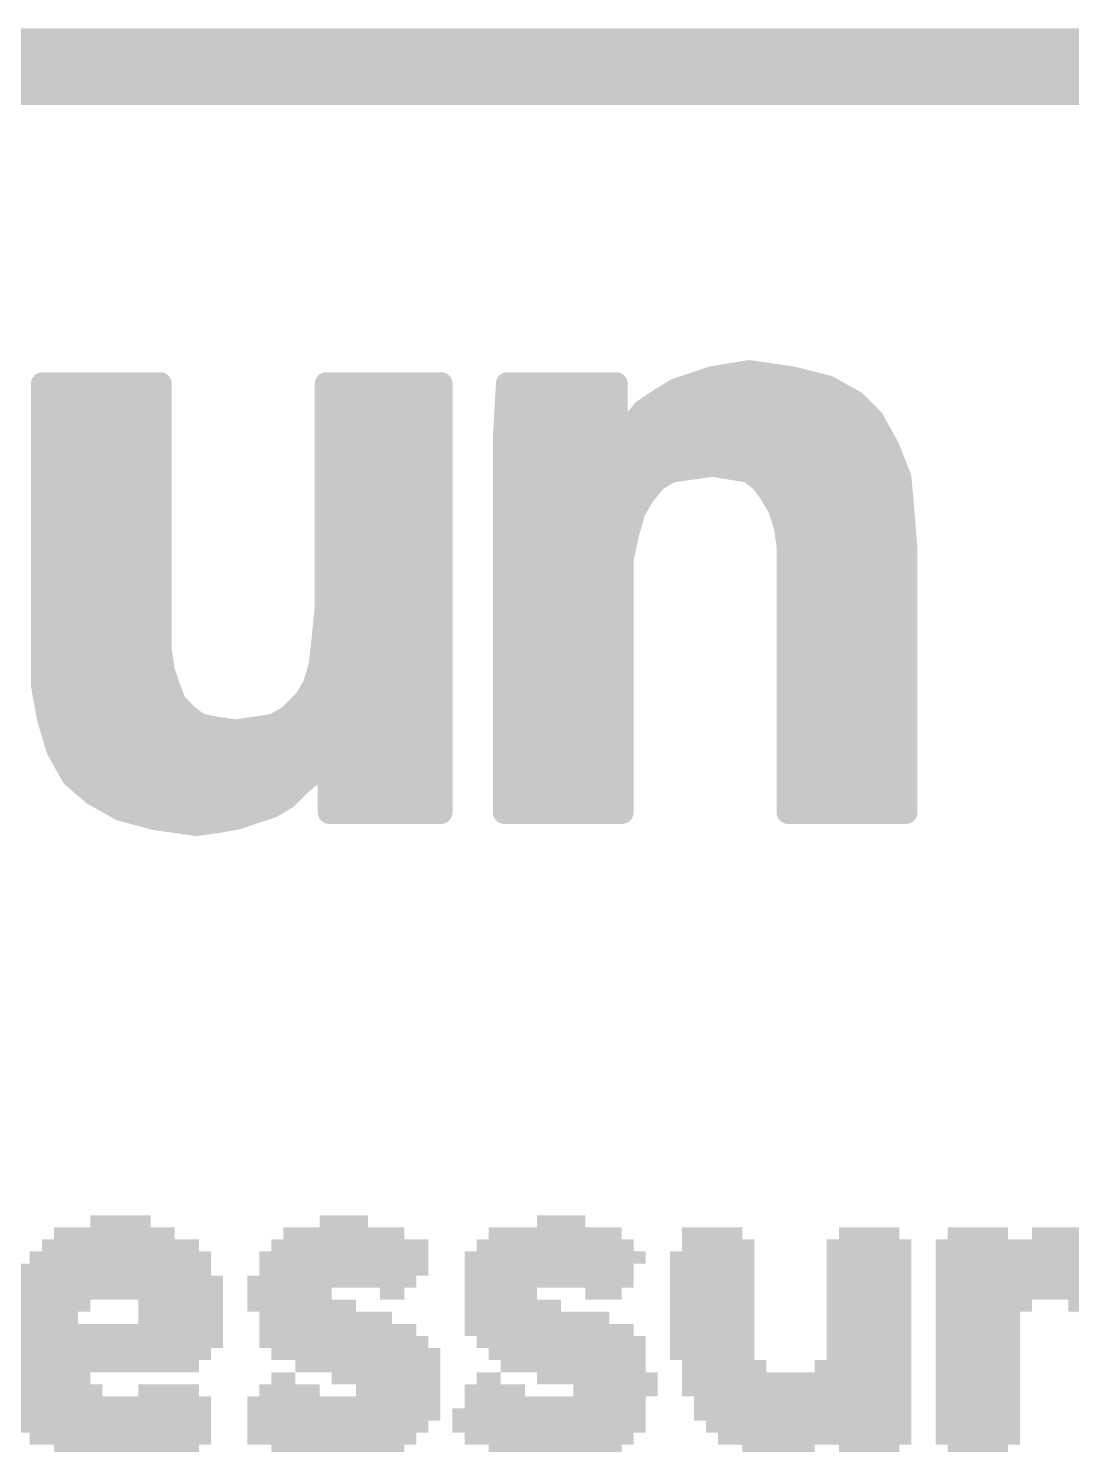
# Model space of a CAD drawing. Extents: x -33 to 53.6, y -18.3 to 32.5.
# Drawn here: x 15.214 to 18.67, y 20.836 to 25.527 of the extents above; entities that cross this region are included whole.
import ezdxf

# ---------------------------------------------------------------- set-up
doc = ezdxf.new("R2010")
doc.units = 0
for name, color, linetype in [('1', 12, 'CONTINUOUS'), ('16', 132, 'CONTINUOUS'), ('20', 31, 'CONTINUOUS'), ('21', 41, 'CONTINUOUS')]:
    doc.layers.add(name, color=color, linetype=linetype)

# ---------------------------------------------------------------- blocks, each defined once
blk = doc.blocks.new('RECT')
blk.add_solid([(-0.5, -0.5), (0.5, -0.5), (-0.5, 0.5), (0.5, 0.5)])

msp = doc.modelspace()

# ---------------------------------------------------------------- linework, layer by layer
at = {"layer": '1', "const_width": 0.254}
msp.add_lwpolyline([(0, 25.4), (25.4, 25.4)], dxfattribs=at)
at = {"layer": '16', "const_width": 0.254}
msp.add_lwpolyline([(0, 25.4), (25.4, 25.4)], dxfattribs=at)
at = {"layer": '20', "const_width": 0.2032}
msp.add_lwpolyline([(25.4, 25.4), (0, 25.4)], dxfattribs=at)
at = {"layer": '21', "const_width": 0.0762}
for points in [[(17.361, 24.33), (17.481, 24.37)], [(17.481, 24.37), (17.601, 24.39)], [(17.565, 24.384), (17.643, 24.384)], [(17.601, 24.39), (17.741, 24.37)], [(17.741, 24.37), (17.861, 24.34)], [(15.261, 23.35), (15.261, 24.35)], [(15.261, 24.35), (15.651, 24.35)], [(15.651, 24.35), (15.651, 23.47)], [(16.201, 23.61), (16.201, 24.35)], [(16.201, 24.35), (16.581, 24.35)], [(16.581, 24.35), (16.581, 22.93)], [(16.791, 24.17), (16.801, 24.35)], [(16.801, 24.35), (17.161, 24.35)], [(17.161, 24.35), (17.161, 24.15)], [(17.311, 24.3), (17.361, 24.33)], [(17.861, 24.34), (17.951, 24.29)], [(15.261, 24.3078), (15.651, 24.3078)], [(16.201, 24.3078), (16.581, 24.3078)], [(16.7987, 24.3078), (17.161, 24.3078)], [(17.251, 24.26), (17.311, 24.3)], [(17.324, 24.3078), (17.919, 24.3078)], [(17.951, 24.29), (18.011, 24.23)], [(15.261, 24.2316), (15.651, 24.2316)], [(16.201, 24.2316), (16.581, 24.2316)], [(16.7944, 24.2316), (17.161, 24.2316)], [(17.211, 24.21), (17.251, 24.26)], [(17.2283, 24.2316), (18.0094, 24.2316)], [(18.011, 24.23), (18.061, 24.14)], [(16.791, 22.93), (16.791, 24.17)], [(17.171, 24.15), (17.211, 24.21)], [(15.261, 24.1554), (15.651, 24.1554)], [(16.201, 24.1554), (16.581, 24.1554)], [(16.791, 24.1554), (17.161, 24.1554)], [(17.161, 24.15), (17.171, 24.15)], [(17.1746, 24.1554), (18.0524, 24.1554)], [(18.061, 24.14), (18.101, 24.04)], [(15.261, 24.0792), (15.651, 24.0792)], [(16.201, 24.0792), (16.581, 24.0792)], [(16.791, 24.0792), (17.4754, 24.0792)], [(17.481, 24.08), (17.341, 24.06)], [(17.601, 24.06), (17.481, 24.08)], [(17.4858, 24.0792), (18.0853, 24.0792)], [(17.291, 24.03), (17.251, 23.98)], [(17.341, 24.06), (17.291, 24.03)], [(17.641, 24.03), (17.601, 24.06)], [(17.671, 23.99), (17.641, 24.03)], [(18.101, 24.04), (18.111, 23.93)], [(15.261, 24.003), (15.651, 24.003)], [(16.201, 24.003), (16.581, 24.003)], [(16.791, 24.003), (17.2694, 24.003)], [(17.251, 23.98), (17.221, 23.93)], [(17.6613, 24.003), (18.1044, 24.003)], [(17.701, 23.94), (17.671, 23.99)], [(17.721, 23.88), (17.701, 23.94)], [(15.261, 23.9268), (15.651, 23.9268)], [(16.201, 23.9268), (16.581, 23.9268)], [(16.791, 23.9268), (17.2201, 23.9268)], [(17.221, 23.93), (17.201, 23.86)], [(17.7054, 23.9268), (18.1112, 23.9268)], [(18.111, 23.93), (18.121, 23.8)], [(15.261, 23.8506), (15.651, 23.8506)], [(16.201, 23.8506), (16.581, 23.8506)], [(16.791, 23.8506), (17.1989, 23.8506)], [(17.201, 23.86), (17.181, 23.77)], [(17.731, 23.81), (17.721, 23.88)], [(17.7252, 23.8506), (18.1171, 23.8506)], [(17.731, 22.93), (17.731, 23.81)], [(18.121, 23.8), (18.121, 22.93)], [(15.261, 23.7744), (15.651, 23.7744)], [(16.201, 23.7744), (16.581, 23.7744)], [(16.791, 23.7744), (17.182, 23.7744)], [(17.181, 23.77), (17.181, 22.93)], [(17.731, 23.7744), (18.121, 23.7744)], [(15.261, 23.6982), (15.651, 23.6982)], [(16.201, 23.6982), (16.581, 23.6982)], [(16.791, 23.6982), (17.181, 23.6982)], [(17.731, 23.6982), (18.121, 23.6982)], [(15.261, 23.622), (15.651, 23.622)], [(16.191, 23.51), (16.201, 23.61)], [(16.201, 23.622), (16.581, 23.622)], [(16.791, 23.622), (17.181, 23.622)], [(17.731, 23.622), (18.121, 23.622)], [(15.261, 23.5458), (15.651, 23.5458)], [(16.1946, 23.5458), (16.581, 23.5458)], [(16.791, 23.5458), (17.181, 23.5458)], [(17.731, 23.5458), (18.121, 23.5458)], [(15.261, 23.4696), (15.6511, 23.4696)], [(15.651, 23.47), (15.661, 23.4)], [(16.181, 23.42), (16.191, 23.51)], [(16.1865, 23.4696), (16.581, 23.4696)], [(16.791, 23.4696), (17.181, 23.4696)], [(17.731, 23.4696), (18.121, 23.4696)], [(16.161, 23.35), (16.181, 23.42)], [(15.261, 23.3934), (15.6632, 23.3934)], [(15.661, 23.4), (15.681, 23.34)], [(16.1734, 23.3934), (16.581, 23.3934)], [(16.791, 23.3934), (17.181, 23.3934)], [(17.731, 23.3934), (18.121, 23.3934)], [(15.281, 23.24), (15.261, 23.35)], [(15.681, 23.34), (15.701, 23.29)], [(16.131, 23.3), (16.161, 23.35)], [(15.267, 23.3172), (15.6901, 23.3172)], [(15.701, 23.29), (15.741, 23.25)], [(16.081, 23.25), (16.131, 23.3)], [(16.1413, 23.3172), (16.581, 23.3172)], [(16.791, 23.3172), (17.181, 23.3172)], [(17.731, 23.3172), (18.121, 23.3172)], [(15.2808, 23.241), (15.753, 23.241)], [(15.311, 23.14), (15.281, 23.24)], [(15.741, 23.25), (15.781, 23.22)], [(16.031, 23.22), (16.081, 23.25)], [(16.066, 23.241), (16.581, 23.241)], [(16.791, 23.241), (17.181, 23.241)], [(17.731, 23.241), (18.121, 23.241)], [(15.781, 23.22), (15.831, 23.21)], [(15.831, 23.21), (15.901, 23.2)], [(15.901, 23.2), (15.971, 23.21)], [(15.971, 23.21), (16.031, 23.22)], [(15.3036, 23.1648), (16.581, 23.1648)], [(15.361, 23.05), (15.311, 23.14)], [(16.791, 23.1648), (17.181, 23.1648)], [(17.731, 23.1648), (18.121, 23.1648)], [(15.3396, 23.0886), (16.1834, 23.0886)], [(16.211, 23.13), (16.171, 23.07)], [(16.211, 22.93), (16.211, 23.13)], [(16.211, 23.0886), (16.581, 23.0886)], [(16.791, 23.0886), (17.181, 23.0886)], [(17.731, 23.0886), (18.121, 23.0886)], [(15.431, 22.99), (15.361, 23.05)], [(16.171, 23.07), (16.121, 23.03)], [(15.4049, 23.0124), (16.1034, 23.0124)], [(16.121, 23.03), (16.071, 22.98)], [(16.211, 23.0124), (16.581, 23.0124)], [(16.791, 23.0124), (17.181, 23.0124)], [(17.731, 23.0124), (18.121, 23.0124)], [(15.521, 22.94), (15.431, 22.99)], [(16.021, 22.95), (15.901, 22.91)], [(16.071, 22.98), (16.021, 22.95)], [(15.631, 22.91), (15.521, 22.94)], [(15.5349, 22.9362), (15.9796, 22.9362)], [(15.771, 22.89), (15.631, 22.91)], [(15.901, 22.91), (15.841, 22.9)], [(16.211, 22.9362), (16.581, 22.9362)], [(16.581, 22.93), (16.211, 22.93)], [(16.791, 22.9362), (17.181, 22.9362)], [(17.181, 22.93), (16.791, 22.93)], [(17.731, 22.9362), (18.121, 22.9362)], [(18.121, 22.93), (17.731, 22.93)], [(15.841, 22.9), (15.771, 22.89)]]:
    msp.add_lwpolyline(points, dxfattribs=at)
at = {"layer": '21', "const_width": 0.0381}
for points in [[(17.4779, 24.3888, 1), (17.4841, 24.3512)], [(17.487, 24.3519, 1), (17.475, 24.3881)], [(17.565, 24.4031, 1), (17.565, 24.365)], [(17.6037, 24.4089, 1), (17.5983, 24.3711)], [(17.6041, 24.3712, 1), (17.5979, 24.4088)], [(17.643, 24.365, 1), (17.643, 24.4031)], [(17.7456, 24.3885, 1), (17.7364, 24.3515)], [(17.7383, 24.3511, 1), (17.7437, 24.3889)], [(15.261, 24.3691, 1), (15.261, 24.331)], [(15.2801, 24.35, 1), (15.242, 24.35)], [(15.6701, 24.35, 1), (15.632, 24.35)], [(15.651, 24.331, 1), (15.651, 24.3691)], [(16.2201, 24.35, 1), (16.182, 24.35)], [(16.201, 24.3691, 1), (16.201, 24.331)], [(16.6, 24.35, 1), (16.5619, 24.35)], [(16.581, 24.331, 1), (16.581, 24.3691)], [(16.801, 24.3691, 1), (16.801, 24.331)], [(16.82, 24.3489, 1), (16.782, 24.3511)], [(17.1801, 24.35, 1), (17.142, 24.35)], [(17.161, 24.331, 1), (17.161, 24.3691)], [(17.355, 24.3481, 1), (17.367, 24.3119)], [(17.3708, 24.3137, 1), (17.3512, 24.3463)], [(17.8703, 24.3567, 1), (17.8517, 24.3233)], [(17.8564, 24.3215, 1), (17.8656, 24.3585)], [(15.261, 24.3269, 1), (15.261, 24.2888)], [(15.651, 24.2888, 1), (15.651, 24.3269)], [(16.201, 24.3269, 1), (16.201, 24.2888)], [(16.581, 24.2888, 1), (16.581, 24.3269)], [(16.7987, 24.3269, 1), (16.7987, 24.2888)], [(17.161, 24.2888, 1), (17.161, 24.3269)], [(17.3012, 24.3163, 1), (17.3208, 24.2837)], [(17.3216, 24.2841, 1), (17.3004, 24.3159)], [(17.324, 24.3269, 1), (17.324, 24.2888)], [(17.919, 24.2888, 1), (17.919, 24.3269)], [(17.9645, 24.3035, 1), (17.9375, 24.2765)], [(17.9417, 24.2733, 1), (17.9603, 24.3067)], [(15.261, 24.2507, 1), (15.261, 24.2126)], [(15.651, 24.2126, 1), (15.651, 24.2507)], [(16.201, 24.2507, 1), (16.201, 24.2126)], [(16.581, 24.2126, 1), (16.581, 24.2507)], [(16.7944, 24.2507, 1), (16.7944, 24.2126)], [(17.161, 24.2126, 1), (17.161, 24.2507)], [(17.2283, 24.2507, 1), (17.2283, 24.2126)], [(17.2404, 24.2759, 1), (17.2616, 24.2441)], [(17.2659, 24.2481, 1), (17.2361, 24.2719)], [(18.0277, 24.2393, 1), (17.9943, 24.2207)], [(17.9975, 24.2165, 1), (18.0245, 24.2435)], [(18.0094, 24.2126, 1), (18.0094, 24.2507)], [(16.8101, 24.17, 1), (16.772, 24.17)], [(17.1961, 24.2219, 1), (17.2259, 24.1981)], [(17.2269, 24.1994, 1), (17.1951, 24.2206)], [(15.261, 24.1745, 1), (15.261, 24.1364)], [(15.651, 24.1364, 1), (15.651, 24.1745)], [(16.201, 24.1745, 1), (16.201, 24.1364)], [(16.581, 24.1364, 1), (16.581, 24.1745)], [(16.791, 24.1745, 1), (16.791, 24.1364)], [(16.772, 24.1711, 1), (16.81, 24.1689)], [(17.161, 24.1691, 1), (17.161, 24.131)], [(17.142, 24.15, 1), (17.1801, 24.15)], [(17.1551, 24.1606, 1), (17.1869, 24.1394)], [(17.1746, 24.1745, 1), (17.1746, 24.1364)], [(17.161, 24.1364, 1), (17.161, 24.1745)], [(17.171, 24.131, 1), (17.171, 24.1691)], [(18.0787, 24.1471, 1), (18.0433, 24.1329)], [(18.0443, 24.1307, 1), (18.0777, 24.1493)], [(18.0524, 24.1364, 1), (18.0524, 24.1745)], [(15.261, 24.0983, 1), (15.261, 24.0602)], [(15.651, 24.0602, 1), (15.651, 24.0983)], [(16.201, 24.0983, 1), (16.201, 24.0602)], [(16.581, 24.0602, 1), (16.581, 24.0983)], [(16.791, 24.0983, 1), (16.791, 24.0602)], [(17.4841, 24.0988, 1), (17.4779, 24.0612)], [(17.4858, 24.0983, 1), (17.4858, 24.0602)], [(17.4754, 24.0602, 1), (17.4754, 24.0983)], [(17.4837, 24.0611, 1), (17.4783, 24.0989)], [(18.0853, 24.0602, 1), (18.0853, 24.0983)], [(17.2812, 24.0463, 1), (17.3008, 24.0137)], [(17.3059, 24.0181, 1), (17.2761, 24.0419)], [(17.3383, 24.0789, 1), (17.3437, 24.0411)], [(17.3508, 24.0437, 1), (17.3312, 24.0763)], [(17.6124, 24.0752, 1), (17.5896, 24.0448)], [(17.5979, 24.0412, 1), (17.6041, 24.0788)], [(17.6562, 24.0414, 1), (17.6258, 24.0186)], [(18.12, 24.0417, 1), (18.082, 24.0383)], [(18.0833, 24.0329, 1), (18.1187, 24.0471)], [(15.261, 24.0221, 1), (15.261, 23.984)], [(15.651, 23.984, 1), (15.651, 24.0221)], [(16.201, 24.0221, 1), (16.201, 23.984)], [(16.581, 23.984, 1), (16.581, 24.0221)], [(16.791, 24.0221, 1), (16.791, 23.984)], [(17.2673, 23.9702, 1), (17.2347, 23.9898)], [(17.2694, 23.984, 1), (17.2694, 24.0221)], [(17.6296, 24.0148, 1), (17.6524, 24.0452)], [(17.6613, 24.0221, 1), (17.6613, 23.984)], [(17.6873, 23.9998, 1), (17.6547, 23.9802)], [(17.6558, 23.9786, 1), (17.6862, 24.0014)], [(18.1044, 23.984, 1), (18.1044, 24.0221)], [(17.2361, 23.9919, 1), (17.2659, 23.9681)], [(17.7191, 23.946, 1), (17.6829, 23.934)], [(15.261, 23.9459, 1), (15.261, 23.9078)], [(15.651, 23.9078, 1), (15.651, 23.9459)], [(16.201, 23.9459, 1), (16.201, 23.9078)], [(16.581, 23.9078, 1), (16.581, 23.9459)], [(16.791, 23.9459, 1), (16.791, 23.9078)], [(17.2047, 23.9398, 1), (17.2373, 23.9202)], [(17.2393, 23.9248, 1), (17.2027, 23.9352)], [(17.2201, 23.9078, 1), (17.2201, 23.9459)], [(17.6847, 23.9302, 1), (17.7173, 23.9498)], [(17.7054, 23.9459, 1), (17.7054, 23.9078)], [(18.13, 23.9315, 1), (18.092, 23.9285)], [(18.092, 23.9283, 1), (18.13, 23.9317)], [(18.1112, 23.9078, 1), (18.1112, 23.9459)], [(15.261, 23.8697, 1), (15.261, 23.8316)], [(15.651, 23.8316, 1), (15.651, 23.8697)], [(16.201, 23.8697, 1), (16.201, 23.8316)], [(16.581, 23.8316, 1), (16.581, 23.8697)], [(16.791, 23.8697, 1), (16.791, 23.8316)], [(17.1827, 23.8652, 1), (17.2193, 23.8548)], [(17.2196, 23.8559, 1), (17.1824, 23.8641)], [(17.1989, 23.8316, 1), (17.1989, 23.8697)], [(17.7399, 23.8827, 1), (17.7021, 23.8773)], [(17.7029, 23.874, 1), (17.7391, 23.886)], [(17.7252, 23.8697, 1), (17.7252, 23.8316)], [(18.1171, 23.8316, 1), (18.1171, 23.8697)], [(17.7501, 23.81, 1), (17.712, 23.81)], [(17.7121, 23.8073, 1), (17.7499, 23.8127)], [(18.1401, 23.8, 1), (18.102, 23.8)], [(15.261, 23.7934, 1), (15.261, 23.7553)], [(15.651, 23.7553, 1), (15.651, 23.7934)], [(16.201, 23.7934, 1), (16.201, 23.7553)], [(16.581, 23.7553, 1), (16.581, 23.7934)], [(16.791, 23.7934, 1), (16.791, 23.7553)], [(17.2001, 23.77, 1), (17.162, 23.77)], [(17.1624, 23.7741, 1), (17.1996, 23.7659)], [(17.182, 23.7553, 1), (17.182, 23.7934)], [(17.731, 23.7934, 1), (17.731, 23.7553)], [(18.102, 23.7985, 1), (18.14, 23.8015)], [(18.121, 23.7553, 1), (18.121, 23.7934)], [(15.261, 23.7172, 1), (15.261, 23.6791)], [(15.651, 23.6791, 1), (15.651, 23.7172)], [(16.201, 23.7172, 1), (16.201, 23.6791)], [(16.581, 23.6791, 1), (16.581, 23.7172)], [(16.791, 23.7172, 1), (16.791, 23.6791)], [(17.181, 23.6791, 1), (17.181, 23.7172)], [(17.731, 23.7172, 1), (17.731, 23.6791)], [(18.121, 23.6791, 1), (18.121, 23.7172)], [(15.261, 23.641, 1), (15.261, 23.6029)], [(15.651, 23.6029, 1), (15.651, 23.641)], [(16.201, 23.641, 1), (16.201, 23.6029)], [(16.22, 23.6081, 1), (16.182, 23.6119)], [(16.581, 23.6029, 1), (16.581, 23.641)], [(16.791, 23.641, 1), (16.791, 23.6029)], [(17.181, 23.6029, 1), (17.181, 23.641)], [(17.731, 23.641, 1), (17.731, 23.6029)], [(18.121, 23.6029, 1), (18.121, 23.641)], [(16.182, 23.61, 1), (16.2201, 23.61)], [(15.261, 23.5648, 1), (15.261, 23.5267)], [(15.651, 23.5267, 1), (15.651, 23.5648)], [(16.1946, 23.5648, 1), (16.1946, 23.5267)], [(16.581, 23.5267, 1), (16.581, 23.5648)], [(16.791, 23.5648, 1), (16.791, 23.5267)], [(17.181, 23.5267, 1), (17.181, 23.5648)], [(17.731, 23.5648, 1), (17.731, 23.5267)], [(18.121, 23.5267, 1), (18.121, 23.5648)], [(15.261, 23.4886, 1), (15.261, 23.4505)], [(15.6699, 23.4727, 1), (15.6321, 23.4673)], [(15.6511, 23.4505, 1), (15.6511, 23.4886)], [(16.1865, 23.4886, 1), (16.1865, 23.4505)], [(16.172, 23.5119, 1), (16.21, 23.5081)], [(16.2099, 23.5079, 1), (16.1721, 23.5121)], [(16.581, 23.4505, 1), (16.581, 23.4886)], [(16.791, 23.4886, 1), (16.791, 23.4505)], [(17.181, 23.4505, 1), (17.181, 23.4886)], [(17.731, 23.4886, 1), (17.731, 23.4505)], [(18.121, 23.4505, 1), (18.121, 23.4886)], [(15.632, 23.47, 1), (15.6701, 23.47)], [(16.1993, 23.4148, 1), (16.1627, 23.4252)], [(15.261, 23.4124, 1), (15.261, 23.3743)], [(15.6791, 23.406, 1), (15.6429, 23.394)], [(15.6421, 23.3973, 1), (15.6799, 23.4027)], [(15.6632, 23.3743, 1), (15.6632, 23.4124)], [(16.1734, 23.4124, 1), (16.1734, 23.3743)], [(16.1621, 23.4221, 1), (16.1999, 23.4179)], [(16.581, 23.3743, 1), (16.581, 23.4124)], [(16.791, 23.4124, 1), (16.791, 23.3743)], [(17.181, 23.3743, 1), (17.181, 23.4124)], [(17.731, 23.4124, 1), (17.731, 23.3743)], [(18.121, 23.3743, 1), (18.121, 23.4124)], [(15.2797, 23.3534, 1), (15.2423, 23.3466)], [(15.242, 23.35, 1), (15.2801, 23.35)], [(15.6987, 23.3471, 1), (15.6633, 23.3329)], [(15.6629, 23.334, 1), (15.6991, 23.346)], [(16.1427, 23.3552, 1), (16.1793, 23.3448)], [(16.1773, 23.3402, 1), (16.1447, 23.3598)], [(15.267, 23.3362, 1), (15.267, 23.2981)], [(15.7145, 23.3035, 1), (15.6875, 23.2765)], [(15.6833, 23.2829, 1), (15.7187, 23.2971)], [(15.6901, 23.2981, 1), (15.6901, 23.3362)], [(16.1147, 23.3098, 1), (16.1473, 23.2902)], [(16.1445, 23.2865, 1), (16.1175, 23.3135)], [(16.1413, 23.3362, 1), (16.1413, 23.2981)], [(16.581, 23.2981, 1), (16.581, 23.3362)], [(16.791, 23.3362, 1), (16.791, 23.2981)], [(17.181, 23.2981, 1), (17.181, 23.3362)], [(17.731, 23.3362, 1), (17.731, 23.2981)], [(18.121, 23.2981, 1), (18.121, 23.3362)], [(15.2808, 23.26, 1), (15.2808, 23.2219)], [(15.2992, 23.2455, 1), (15.2628, 23.2345)], [(15.7524, 23.2652, 1), (15.7296, 23.2348)], [(15.7275, 23.2365, 1), (15.7545, 23.2635)], [(15.753, 23.2219, 1), (15.753, 23.26)], [(16.066, 23.26, 1), (16.066, 23.2219)], [(16.0675, 23.2635, 1), (16.0945, 23.2365)], [(16.0908, 23.2337, 1), (16.0712, 23.2663)], [(16.581, 23.2219, 1), (16.581, 23.26)], [(16.791, 23.26, 1), (16.791, 23.2219)], [(17.181, 23.2219, 1), (17.181, 23.26)], [(17.731, 23.26, 1), (17.731, 23.2219)], [(18.121, 23.2219, 1), (18.121, 23.26)], [(15.2623, 23.2366, 1), (15.2997, 23.2434)], [(15.7847, 23.2387, 1), (15.7773, 23.2013)], [(15.7696, 23.2048, 1), (15.7924, 23.2352)], [(15.8337, 23.2289, 1), (15.8283, 23.1911)], [(15.8273, 23.1913, 1), (15.8347, 23.2287)], [(15.8983, 23.2189, 1), (15.9037, 23.1811)], [(15.8983, 23.1811, 1), (15.9037, 23.2189)], [(15.9679, 23.2288, 1), (15.9741, 23.1912)], [(15.9737, 23.1911, 1), (15.9683, 23.2289)], [(16.0212, 23.2363, 1), (16.0408, 23.2037)], [(16.0341, 23.2012, 1), (16.0279, 23.2388)], [(15.3036, 23.1838, 1), (15.3036, 23.1457)], [(15.3277, 23.1493, 1), (15.2943, 23.1307)], [(16.581, 23.1457, 1), (16.581, 23.1838)], [(16.791, 23.1838, 1), (16.791, 23.1457)], [(17.181, 23.1457, 1), (17.181, 23.1838)], [(17.731, 23.1838, 1), (17.731, 23.1457)], [(18.121, 23.1457, 1), (18.121, 23.1838)], [(15.2928, 23.1345, 1), (15.3292, 23.1455)], [(15.3396, 23.1076, 1), (15.3396, 23.0695)], [(16.1834, 23.0695, 1), (16.1834, 23.1076)], [(16.211, 23.1076, 1), (16.211, 23.0695)], [(16.2301, 23.13, 1), (16.192, 23.13)], [(16.2269, 23.1194, 1), (16.1951, 23.1406)], [(16.581, 23.0695, 1), (16.581, 23.1076)], [(16.791, 23.1076, 1), (16.791, 23.0695)], [(17.181, 23.0695, 1), (17.181, 23.1076)], [(17.731, 23.1076, 1), (17.731, 23.0695)], [(18.121, 23.0695, 1), (18.121, 23.1076)], [(15.3734, 23.0645, 1), (15.3486, 23.0355)], [(16.1551, 23.0806, 1), (16.1869, 23.0594)], [(16.1829, 23.0551, 1), (16.1591, 23.0849)], [(15.3443, 23.0407, 1), (15.3777, 23.0593)], [(15.4049, 23.0314, 1), (15.4049, 22.9933)], [(16.1091, 23.0449, 1), (16.1329, 23.0151)], [(16.1034, 22.9933, 1), (16.1034, 23.0314)], [(16.1345, 23.0165, 1), (16.1075, 23.0435)], [(16.211, 23.0314, 1), (16.211, 22.9933)], [(16.581, 22.9933, 1), (16.581, 23.0314)], [(16.791, 23.0314, 1), (16.791, 22.9933)], [(17.181, 22.9933, 1), (17.181, 23.0314)], [(17.731, 23.0314, 1), (17.731, 22.9933)], [(18.121, 22.9933, 1), (18.121, 23.0314)], [(15.4403, 23.0067, 1), (15.4217, 22.9733)], [(15.4186, 22.9755, 1), (15.4434, 23.0045)], [(16.027, 22.9319, 1), (16.015, 22.9681)], [(16.0575, 22.9935, 1), (16.0845, 22.9665)], [(16.0808, 22.9637, 1), (16.0612, 22.9963)], [(15.526, 22.9584, 1), (15.516, 22.9216)], [(15.5117, 22.9233, 1), (15.5303, 22.9567)], [(15.5349, 22.9552, 1), (15.5349, 22.9171)], [(15.6337, 22.9289, 1), (15.6283, 22.8911)], [(15.626, 22.8916, 1), (15.636, 22.9284)], [(15.895, 22.9281, 1), (15.907, 22.8919)], [(15.9041, 22.8912, 1), (15.8979, 22.9288)], [(15.9796, 22.9171, 1), (15.9796, 22.9552)], [(16.0112, 22.9663, 1), (16.0308, 22.9337)], [(16.211, 22.9552, 1), (16.211, 22.9171)], [(16.211, 22.949, 1), (16.211, 22.9109)], [(16.192, 22.93, 1), (16.2301, 22.93)], [(16.5619, 22.93, 1), (16.6, 22.93)], [(16.581, 22.9171, 1), (16.581, 22.9552)], [(16.581, 22.9109, 1), (16.581, 22.949)], [(16.791, 22.9552, 1), (16.791, 22.9171)], [(16.791, 22.949, 1), (16.791, 22.9109)], [(16.772, 22.93, 1), (16.8101, 22.93)], [(17.162, 22.93, 1), (17.2001, 22.93)], [(17.181, 22.9171, 1), (17.181, 22.9552)], [(17.181, 22.9109, 1), (17.181, 22.949)], [(17.731, 22.9552, 1), (17.731, 22.9171)], [(17.731, 22.949, 1), (17.731, 22.9109)], [(17.712, 22.93, 1), (17.7501, 22.93)], [(18.102, 22.93, 1), (18.1401, 22.93)], [(18.121, 22.9171, 1), (18.121, 22.9552)], [(18.121, 22.9109, 1), (18.121, 22.949)], [(15.7683, 22.9089, 1), (15.7737, 22.8711)], [(15.7683, 22.8711, 1), (15.7737, 22.9089)], [(15.8379, 22.9188, 1), (15.8441, 22.8812)], [(15.8437, 22.8811, 1), (15.8383, 22.9189)]]:
    msp.add_lwpolyline(points, format="xyb", dxfattribs=at)

# ---------------------------------------------------------------- block references
at = {"layer": '21', "yscale": 0.04}
for p, xscale in [((15.519, 21.576), 0.2), ((16.259, 21.576), 0.16), ((16.979, 21.576), 0.16), ((15.499, 21.536), 0.4), ((16.259, 21.536), 0.4), ((16.959, 21.536), 0.44), ((17.479, 21.536), 0.2), ((17.999, 21.536), 0.2), ((18.359, 21.536), 0.2), ((18.659, 21.536), 0.24), ((15.519, 21.496), 0.52), ((16.279, 21.496), 0.52), ((16.959, 21.496), 0.52), ((17.499, 21.496), 0.24), ((17.999, 21.496), 0.28), ((18.519, 21.496), 0.6), ((15.519, 21.456), 0.6), ((16.259, 21.456), 0.56), ((16.959, 21.456), 0.6), ((17.479, 21.456), 0.28), ((17.999, 21.456), 0.28), ((18.519, 21.456), 0.6), ((15.499, 21.376), 0.72), ((15.499, 21.416), 0.64), ((16.219, 21.376), 0.56), ((16.259, 21.416), 0.56), ((16.939, 21.416), 0.56), ((16.939, 21.376), 0.56), ((17.479, 21.416), 0.28), ((17.479, 21.376), 0.28), ((17.999, 21.416), 0.28), ((17.999, 21.376), 0.28), ((18.519, 21.416), 0.6), ((18.519, 21.376), 0.6), ((15.499, 21.336), 0.72), ((16.079, 21.336), 0.28), ((16.419, 21.336), 0.08), ((16.779, 21.336), 0.24), ((17.119, 21.336), 0.12), ((17.479, 21.336), 0.28), ((17.999, 21.336), 0.28), ((18.499, 21.336), 0.56), ((15.259, 21.296), 0.32), ((15.719, 21.296), 0.28), ((16.119, 21.296), 0.36), ((16.819, 21.296), 0.32), ((17.479, 21.296), 0.28), ((17.999, 21.296), 0.28), ((18.379, 21.296), 0.32), ((18.699, 21.296), 0.08), ((15.239, 21.256), 0.28), ((15.719, 21.256), 0.28), ((16.199, 21.256), 0.44), ((16.899, 21.256), 0.48), ((17.479, 21.256), 0.28), ((17.999, 21.256), 0.28), ((18.359, 21.256), 0.28), ((15.479, 21.216), 0.76), ((16.239, 21.216), 0.52), ((16.939, 21.216), 0.56), ((17.479, 21.216), 0.28), ((17.999, 21.216), 0.28), ((18.359, 21.216), 0.28), ((15.479, 21.176), 0.76), ((16.259, 21.176), 0.56), ((16.979, 21.176), 0.56), ((17.479, 21.176), 0.28), ((17.999, 21.176), 0.28), ((18.359, 21.176), 0.28), ((15.459, 21.136), 0.72), ((15.439, 21.096), 0.68), ((16.299, 21.136), 0.56), ((16.339, 21.096), 0.48), ((16.999, 21.136), 0.52), ((17.019, 21.096), 0.48), ((17.479, 21.136), 0.28), ((17.519, 21.096), 0.28), ((17.979, 21.096), 0.32), ((17.999, 21.136), 0.28), ((18.359, 21.136), 0.28), ((18.359, 21.096), 0.28), ((15.259, 21.056), 0.32), ((16.059, 21.056), 0.08), ((16.399, 21.056), 0.36), ((16.739, 21.056), 0.08), ((17.099, 21.056), 0.4), ((17.759, 21.056), 0.76), ((18.359, 21.056), 0.28), ((15.299, 21.016), 0.32), ((15.679, 21.016), 0.2), ((16.079, 21.016), 0.2), ((16.439, 21.016), 0.28), ((16.759, 21.016), 0.2), ((17.159, 21.016), 0.28), ((17.759, 21.016), 0.76), ((18.359, 21.016), 0.28), ((15.479, 20.976), 0.68), ((16.259, 20.976), 0.64), ((16.959, 20.976), 0.6), ((17.779, 20.976), 0.72), ((18.359, 20.976), 0.28), ((15.499, 20.936), 0.64), ((16.259, 20.936), 0.64), ((16.939, 20.936), 0.64), ((17.779, 20.936), 0.72), ((18.359, 20.936), 0.28), ((15.499, 20.896), 0.64), ((15.519, 20.856), 0.6), ((16.239, 20.896), 0.6), ((16.219, 20.856), 0.56), ((16.939, 20.896), 0.64), ((16.939, 20.856), 0.56), ((17.799, 20.896), 0.68), ((17.819, 20.856), 0.64), ((18.359, 20.896), 0.28), ((18.359, 20.856), 0.28), ((15.539, 20.816), 0.48), ((16.239, 20.816), 0.44), ((16.959, 20.816), 0.44), ((17.699, 20.816), 0.24), ((17.999, 20.816), 0.2), ((18.359, 20.816), 0.2)]:
    msp.add_blockref('RECT', p, dxfattribs=dict(at, xscale=xscale))

doc.saveas('drawing.dxf')
